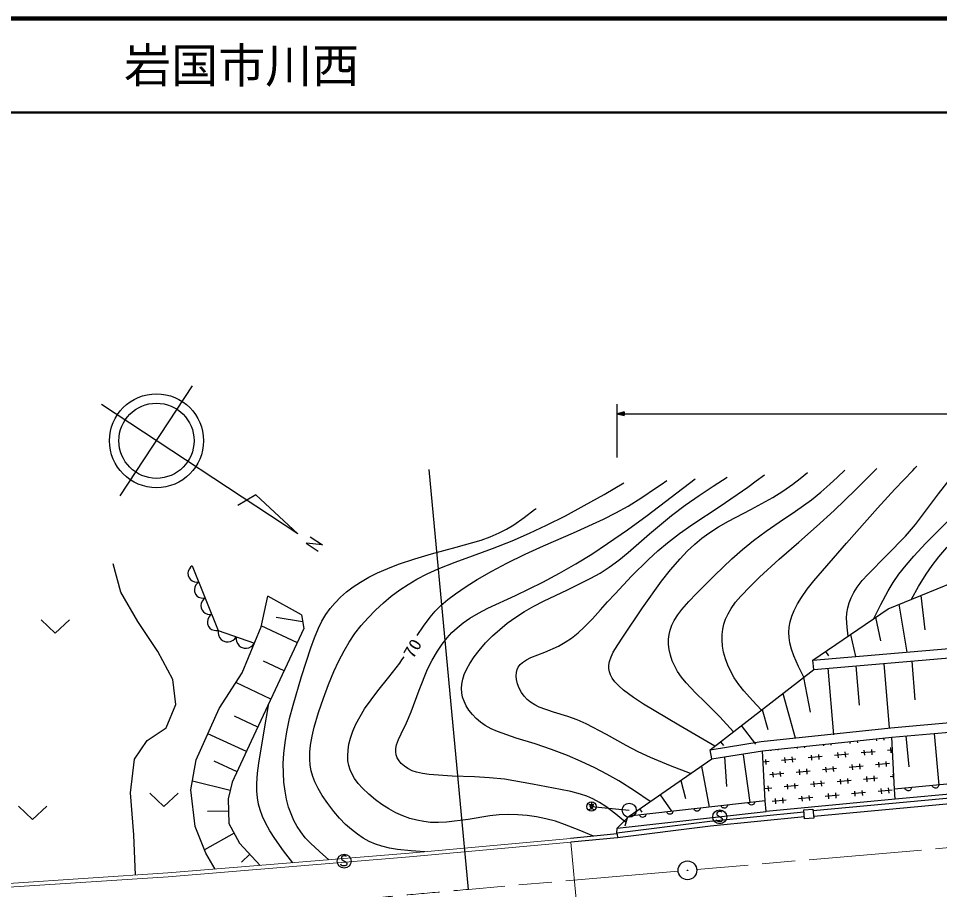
# Model space of a CAD drawing. Units: millimetres, scale not verified. Extents: x 40000 to 680000, y 20000 to 380000.
# Drawn here: x 393770 to 491784, y 287305 to 380000 of the extents above; entities that cross this region are included whole.
import ezdxf
from ezdxf.enums import TextEntityAlignment as Align

# ---------------------------------------------------------------- set-up
doc = ezdxf.new("R2010")
doc.units = ezdxf.units.MM
doc.header["$LTSCALE"] = 1000
doc.linetypes.add('CHAIN', pattern=[18.5, 12, -1.5, 3.5, -1.5])
for name, color, linetype, lineweight in [('M-BGD', 7, 'Continuous', 25), ('M-BMK', 2, 'CHAIN', 13), ('M-STR', 1, 'Continuous', 13), ('M-TTL', 2, 'Continuous', 140), ('M-TTL-LINE', 7, 'Continuous', 50)]:
    doc.layers.add(name, color=color, linetype=linetype, lineweight=lineweight)
doc.layers.add('M-TTL-TXT', color=7, linetype='Continuous')
doc.styles.add('ＭＳ ゴシック', font='')
doc.styles.get('ＭＳ ゴシック').set_extended_font_data('MS Gothic')

# ---------------------------------------------------------------- blocks, each defined once
blk = doc.blocks.new('BUHIN60')
at = {"color": 7, "linetype": 'Continuous', "lineweight": 25}
blk.add_lwpolyline([(-102, -335), (-171, -284), (-224, -224), (-278, -138), (-296, -52), (-295, 33), (-264, 137), (-216, 209), (-154, 270), (-60, 313), (18, 333), (102, 335)], dxfattribs=at)
blk = doc.blocks.new('BUHIN61')
at = {"color": 7, "linetype": 'Continuous', "lineweight": 25}
blk.add_lwpolyline([(-108, -333), (-176, -281), (-228, -221), (-281, -134), (-297, -47), (-295, 38), (-261, 142), (-213, 212), (-149, 273), (-55, 314), (23, 333), (108, 333)], dxfattribs=at)
blk = doc.blocks.new('BUHIN76')
at = {"color": 7, "linetype": 'Continuous', "lineweight": 25}
blk.add_lwpolyline([(926, -25), (863, 190), (756, 373), (581, 582), (380, 699), (165, 774), (-122, 782), (-342, 718), (-549, 613), (-735, 414), (-846, 236), (-926, 25)], dxfattribs=at)
blk = doc.blocks.new('BUHIN77')
at = {"color": 7, "linetype": 'Continuous', "lineweight": 25}
blk.add_lwpolyline([(695, 750), (470, 853), (241, 899), (-60, 906), (-303, 824), (-522, 700), (-738, 467), (-845, 239), (-907, -9), (-878, -308), (-812, -530), (-695, -750)], dxfattribs=at)
blk = doc.blocks.new('BUHIN82')
at = {"color": 7, "linetype": 'Continuous', "lineweight": 25}
for points in [[(0, 0), (-470, -614), (-126, -763)], [(-61, -141), (-159, -697), (-400, -593)], [(-91, -210), (-174, -660), (-363, -578)], [(-121, -280), (-188, -623), (-326, -564)], [(-151, -349), (-203, -586), (-289, -549)]]:
    blk.add_lwpolyline(points, close=True, dxfattribs=at)
for points in [[(-31, -71), (-144, -734), (-437, -608), (-31, -72)], [(-235, -542), (-182, -420), (-218, -549), (-252, -535), (-182, -420)]]:
    blk.add_lwpolyline(points, dxfattribs=at)
blk = doc.blocks.new('BUHIN86')
at = {"color": 7, "linetype": 'Continuous', "lineweight": 25}
blk.add_lwpolyline([(351, -406), (409, -386), (456, -344), (501, -278), (547, -172), (562, -72), (543, 26), (486, 104), (409, 142), (356, 161), (275, 163), (216, 131), (-163, -150), (-243, -165), (-341, -155), (-420, -112), (-475, -60), (-516, 15), (-501, 135), (-433, 294), (-393, 358), (-333, 410), (-258, 443), (-158, 457)], dxfattribs=at)
blk.add_circle((0, 0), 746, dxfattribs=at)
blk = doc.blocks.new('BUHIN90')
at = {"color": 7, "linetype": 'Continuous', "lineweight": 25}
blk.add_circle((0, 0), 746, dxfattribs=at)
blk = doc.blocks.new('BUHIN93')
at = {"color": 7, "linetype": 'Continuous', "lineweight": 25}
blk.add_lwpolyline([(1250, 1093), (-647, 280), (58, -1660)], dxfattribs=at)
blk = doc.blocks.new('BUHIN85')
at = {"color": 7, "linetype": 'Continuous', "lineweight": 25}
for radius in [995, 30]:
    blk.add_circle((0, 0), radius, dxfattribs=at)

msp = doc.modelspace()

# ---------------------------------------------------------------- linework, layer by layer
at = {"layer": 'M-BGD'}
for p, q in [((404613, 329215), (412305, 340911)), ((423496, 325173), (402612, 338909)), ((457484, 333274), (457484, 338940)), ((457484, 337940), (559980, 337940)), ((441656, 287330), (437484, 332003)), ((419033, 329305), (417099, 328184)), ((423496, 325173), (419033, 329305)), ((424823, 324823), (426112, 323975)), ((426112, 323975), (424379, 324156)), ((424379, 324156), (425678, 323312)), ((404649, 318947), (403863, 321963)), ((412255, 321753), (415016, 314873)), ((486301, 317192), (493263, 320004)), ((406492, 315825), (404649, 318947)), ((489782, 318598), (490208, 314939)), ((419586, 315258), (420300, 318520)), ((423876, 316543), (420300, 318520)), ((487462, 317661), (488305, 312576)), ((478315, 311718), (486301, 317192)), ((408595, 312654), (406492, 315825)), ((424013, 315806), (421198, 316273)), ((423876, 316543), (424150, 315069)), ((484970, 316280), (485504, 313782)), ((415016, 314873), (418873, 313515)), ((417586, 310373), (419586, 315258)), ((424150, 315069), (418534, 303081)), ((423448, 313570), (419611, 315368)), ((478315, 311718), (522966, 315556)), ((478400, 310721), (523033, 314558)), ((482308, 314455), (482836, 312106)), ((410194, 309667), (408595, 312654)), ((478400, 310721), (478315, 311718)), ((479646, 312630), (479956, 312178)), ((422044, 310573), (419841, 311605)), ((467379, 302189), (478400, 310721)), ((479888, 310849), (480495, 303784)), ((482864, 311105), (483223, 306929)), ((485839, 311361), (486428, 304505)), ((488815, 311617), (489168, 307509)), ((415128, 306559), (417586, 310373)), ((477298, 309868), (477997, 306165)), ((410509, 307008), (410194, 309667)), ((420640, 307577), (416910, 309324)), ((475094, 308162), (476406, 303438)), ((409506, 304503), (410509, 307008)), ((486607, 304527), (522766, 307676)), ((412692, 301098), (415128, 306559)), ((472890, 306455), (473500, 304349)), ((486703, 303532), (522833, 306678)), ((419236, 304580), (416759, 305740)), ((407467, 303177), (409506, 304503)), ((418032, 301997), (413939, 303893)), ((470685, 304749), (472212, 302777)), ((472808, 303054), (486607, 304527)), ((491219, 303925), (491698, 298426)), ((406111, 301186), (407467, 303177)), ((418534, 303081), (416526, 298745)), ((467379, 302189), (472808, 303054)), ((468481, 303042), (468786, 302648)), ((472940, 302063), (486703, 303532)), ((472940, 302063), (486703, 303532)), ((482288, 302865), (482270, 303059)), ((483015, 303138), (483035, 302935)), ((485104, 303131), (485082, 303359)), ((485828, 303438), (485850, 303201)), ((486988, 297976), (486703, 303532)), ((488209, 303663), (488497, 300348)), ((467536, 301201), (467379, 302189)), ((467536, 301201), (472940, 302063)), ((473225, 296758), (472940, 302063)), ((473840, 302067), (473832, 302158)), ((474577, 302238), (474587, 302138)), ((476656, 302333), (476644, 302458)), ((477390, 302538), (477403, 302404)), ((479472, 302599), (479457, 302758)), ((480203, 302838), (480219, 302670)), ((481707, 301954), (481759, 301394)), ((484922, 301979), (483429, 301838)), ((483829, 301590), (483776, 302150)), ((484523, 302220), (484575, 301660)), ((486780, 302155), (486244, 302104)), ((486645, 301856), (486592, 302416)), ((405712, 297582), (406111, 301186)), ((412104, 297923), (412692, 301098)), ((417028, 299829), (414590, 300958)), ((458745, 295124), (467536, 301201)), ((468887, 301417), (469123, 298258)), ((470903, 301656), (471591, 296574)), ((473658, 300916), (473015, 300855)), ((473259, 301157), (473312, 300597)), ((476474, 301182), (474981, 301041)), ((475381, 300792), (475328, 301352)), ((476075, 301423), (476128, 300863)), ((479290, 301448), (477797, 301307)), ((478197, 301058), (478144, 301618)), ((478891, 301689), (478944, 301129)), ((482106, 301713), (480613, 301572)), ((481013, 301324), (480960, 301884)), ((486063, 300945), (486116, 300385)), ((466437, 300442), (467261, 296085)), ((476922, 299517), (476869, 300077)), ((477616, 300148), (477669, 299588)), ((480831, 300173), (479338, 300032)), ((479738, 299783), (479685, 300343)), ((480432, 300414), (480484, 299854)), ((483647, 300438), (482154, 300297)), ((482554, 300049), (482501, 300609)), ((483247, 300679), (483300, 300119)), ((486463, 300704), (484969, 300563)), ((485370, 300315), (485317, 300875)), ((507369, 299926), (486988, 297976)), ((475199, 299641), (473706, 299500)), ((474106, 299251), (474053, 299811)), ((474800, 299882), (474853, 299322)), ((478015, 299907), (476522, 299766)), ((481279, 298508), (481226, 299068)), ((481972, 299139), (482025, 298579)), ((485188, 299163), (483694, 299022)), ((484095, 298774), (484042, 299334)), ((484788, 299404), (484841, 298844)), ((486937, 299329), (486510, 299288)), ((486910, 299040), (486858, 299600)), ((416306, 297855), (412276, 298850)), ((416526, 298745), (416087, 296966)), ((464239, 298922), (464739, 296997)), ((473924, 298100), (473190, 298031)), ((473525, 298341), (473578, 297781)), ((476740, 298366), (475247, 298225)), ((475647, 297976), (475594, 298536)), ((476341, 298607), (476393, 298047)), ((479556, 298632), (478063, 298491)), ((508273, 298500), (478351, 295673)), ((478463, 298242), (478410, 298802)), ((479157, 298873), (479209, 298313)), ((482372, 298898), (480878, 298757)), ((485635, 297499), (485583, 298059)), ((486329, 298129), (486382, 297569)), ((487072, 296916), (486988, 297976)), ((507768, 298864), (487072, 296916)), ((406052, 293124), (405712, 297582)), ((412581, 294002), (412104, 297923)), ((462041, 297403), (463264, 295634)), ((474372, 296436), (474319, 296996)), ((475066, 297066), (475118, 296506)), ((478281, 297091), (476788, 296950)), ((477188, 296701), (477135, 297261)), ((477881, 297332), (477934, 296772)), ((508330, 297903), (478407, 295075)), ((481097, 297357), (479603, 297216)), ((480004, 296967), (479951, 297527)), ((480697, 297598), (480750, 297038)), ((483913, 297623), (482419, 297482)), ((482819, 297233), (482767, 297793)), ((483513, 297864), (483566, 297304)), ((486729, 297888), (485235, 297747)), ((416087, 296966), (416145, 294327)), ((454481, 296349), (455013, 296349)), ((454748, 296537), (454748, 296212)), ((454748, 296134), (458766, 295750)), ((473225, 296758), (458745, 295124)), ((473339, 295620), (473225, 296758)), ((487072, 296916), (473339, 295620)), ((475465, 296825), (473972, 296684)), ((416116, 295646), (413881, 295597)), ((457482, 293835), (473339, 295620)), ((457482, 293835), (458745, 295124)), ((458566, 295028), (458299, 294064)), ((459843, 295884), (460088, 295530)), ((477350, 295547), (467355, 294559)), ((477399, 295049), (467404, 294061)), ((477335, 295788), (478311, 295877)), ((477423, 294816), (477335, 295788)), ((478311, 295877), (478399, 294904)), ((416145, 294327), (417294, 292253)), ((467342, 294557), (457459, 293317)), ((467404, 294061), (457521, 292821)), ((478399, 294904), (477423, 294816)), ((406232, 288845), (406052, 293124)), ((413698, 291168), (412581, 294002)), ((416719, 293290), (413553, 291537)), ((457484, 293219), (452505, 292747)), ((457459, 293317), (457482, 293835)), ((457484, 293219), (457521, 292821)), ((417294, 292253), (419509, 289880)), ((457521, 292821), (452543, 292349)), ((414719, 289487), (413698, 291168)), ((418401, 291067), (417501, 290226))]:
    msp.add_line(p, q, dxfattribs=at)
for points in [[(477326, 309891), (476762, 311043), (476266, 312191), (476028, 312880), (475855, 313565), (475773, 314115), (475751, 314671), (475793, 315223), (475897, 315780), (476076, 316387), (476319, 316997), (476672, 317699), (477094, 318401), (477710, 319283), (478395, 320159), (481896, 324177), (485180, 327897), (487016, 329907), (488931, 331913), (489147, 332135), (489370, 332364)], [(482056, 314283), (481944, 315239), (481894, 316176), (481920, 316727), (482006, 317271), (482157, 317815), (482366, 318342), (482665, 318920), (483028, 319488), (483551, 320175), (484136, 320842), (486188, 322871), (488170, 324914), (489212, 326161), (490188, 327422), (491668, 329404), (493197, 331351), (493753, 332002), (494322, 332648)], [(484788, 316156), (485519, 317639), (486303, 319097), (486854, 319995), (487460, 320868), (488218, 321841), (489032, 322787), (490339, 324176), (491702, 325536), (494015, 327832), (496278, 330163), (497584, 331535), (498885, 332910)], [(488807, 318205), (489554, 319553), (490351, 320866), (490998, 321798), (491699, 322703), (492545, 323687), (493438, 324634), (494591, 325756), (495797, 326844), (498228, 328892), (500681, 330880), (502123, 332032), (503565, 333179)], [(465296, 299653), (463143, 300481), (461019, 301363), (459717, 301966), (458443, 302623), (456338, 303797), (454190, 304927), (453236, 305355), (452242, 305734), (450694, 306195), (449173, 306711), (448702, 306947), (448254, 307239), (447911, 307531), (447591, 307883), (447306, 308292), (447064, 308750), (446887, 309207), (446773, 309666), (446734, 310053), (446755, 310419), (446827, 310710), (446956, 310978), (447159, 311244), (447417, 311481), (447824, 311752), (448304, 311995), (449772, 312567), (451227, 313199), (451947, 313613), (452619, 314067), (453324, 314623), (453984, 315220), (454868, 316130), (455705, 317077), (456442, 317937), (457251, 318785), (459013, 320637), (460810, 322439), (461800, 323346), (462829, 324208), (464105, 325179), (465420, 326104), (468428, 328095), (471399, 330133), (472286, 330781), (473168, 331434)], [(467872, 302570), (464030, 304794), (460287, 307030), (459226, 307742), (458147, 308540), (457653, 308972), (457224, 309426), (456960, 309784), (456759, 310154), (456647, 310478), (456595, 310811), (456604, 311187), (456674, 311572), (456837, 312066), (457068, 312566), (457534, 313362), (458069, 314155), (460181, 317271), (462192, 320134), (463157, 321342), (464171, 322515), (464937, 323317), (465742, 324073), (466474, 324680), (467243, 325240), (468256, 325887), (469314, 326491), (471689, 327734), (474045, 329035), (475120, 329712), (476161, 330439), (476958, 331055), (477731, 331696)], [(469853, 304106), (468385, 305686), (466854, 307245), (465813, 308254), (464814, 309307), (464335, 309897), (463906, 310521), (463597, 311070), (463335, 311662), (463147, 312235), (463014, 312834), (462949, 313387), (462945, 313936), (462999, 314433), (463115, 314924), (463305, 315443), (463552, 315945), (463918, 316531), (464349, 317105), (465111, 317971), (465932, 318812), (467828, 320711), (469692, 322494), (470819, 323493), (471990, 324451), (473328, 325440), (474726, 326398), (476457, 327565), (478156, 328783), (479158, 329583), (480119, 330427), (480916, 331170), (481703, 331924)], [(472830, 306410), (471865, 307409), (470945, 308448), (470419, 309127), (469938, 309846), (469569, 310504), (469249, 311200), (469002, 311874), (468810, 312575), (468692, 313221), (468635, 313867), (468640, 314446), (468706, 315023), (468831, 315563), (469014, 316086), (469285, 316662), (469614, 317219), (470085, 317879), (470620, 318522), (471613, 319567), (472641, 320562), (474728, 322460), (476820, 324282), (478699, 325932), (480557, 327643), (482838, 329855), (485105, 332119)], [(437011, 291330), (435557, 291424), (434115, 291578), (433260, 291725), (432427, 291930), (431758, 292152), (431102, 292435), (430462, 292781), (429839, 293187), (429195, 293682), (428575, 294236), (427931, 294897), (427320, 295610), (426683, 296453), (426098, 297328), (425672, 298046), (425305, 298781), (425085, 299341), (424920, 299925), (424814, 300552), (424768, 301186), (424781, 301927), (424854, 302675), (425018, 303620), (425247, 304577), (425704, 306134), (426218, 307675), (426748, 309115), (427327, 310520), (427845, 311629), (428417, 312711), (428973, 313640), (429581, 314537), (430255, 315400), (430979, 316229), (431765, 317041), (432599, 317815), (433448, 318523), (434339, 319187), (435230, 319778), (436153, 320318), (437274, 320893), (438430, 321418), (440249, 322148), (442102, 322828), (444214, 323594), (446301, 324415), (448145, 325215), (449973, 326073), (451981, 327087), (453968, 328157), (456080, 329351), (458188, 330574)], [(458404, 294444), (457350, 295316), (456271, 296130), (455587, 296575), (454879, 296964), (454241, 297246), (453579, 297472), (452535, 297734), (451466, 297941), (448473, 298526), (445499, 299046), (443891, 299202), (442289, 299297), (439920, 299390), (437462, 299549), (436780, 299643), (436117, 299794), (435655, 299955), (435208, 300176), (434849, 300419), (434511, 300722), (434269, 301013), (434076, 301337), (433970, 301631), (433922, 301943), (433935, 302318), (434010, 302703), (434213, 303291), (434483, 303887), (435052, 305063), (435543, 306212), (436400, 308531), (437287, 310763), (437789, 311726), (438348, 312666), (438849, 313408), (439394, 314107), (439900, 314663), (440446, 315173), (441101, 315695), (441802, 316177), (442738, 316733), (443722, 317247), (446662, 318610), (449559, 320020), (451329, 320965), (453071, 321963), (454781, 323012), (456462, 324114), (458575, 325588), (460658, 327114), (463220, 329051), (465770, 331009)], [(436210, 314352), (436864, 315338), (437564, 316283), (438120, 316920), (438722, 317516), (439477, 318172), (440276, 318784), (441410, 319560), (442586, 320291), (444153, 321193), (445741, 322038), (447674, 322990), (449633, 323888), (452839, 325276), (456019, 326719), (457336, 327388), (458633, 328114), (460115, 329037), (461568, 330014), (462161, 330424), (462753, 330836)], [(460984, 296671), (459330, 297795), (457649, 298864), (456389, 299585), (455092, 300258), (453650, 300933), (452179, 301556), (450482, 302204), (448754, 302799), (446742, 303427), (444748, 304114), (444083, 304418), (443448, 304775), (442946, 305122), (442475, 305521), (442068, 305940), (441704, 306403), (441414, 306865), (441181, 307350), (441030, 307793), (440938, 308253), (440911, 308705), (440944, 309168), (441045, 309679), (441210, 310196), (441471, 310791), (441794, 311374), (442261, 312074), (442778, 312741), (443474, 313542), (444202, 314289), (444976, 314993), (445773, 315639), (446684, 316294), (447623, 316895), (448600, 317458), (449649, 317992), (452200, 319192), (454681, 320427), (455664, 320990), (456615, 321605), (457644, 322360), (458643, 323167), (460933, 325167), (463264, 327123), (464715, 328208), (466206, 329249), (467687, 330235), (469179, 331205)], [(426807, 290479), (425795, 291344), (424834, 292245), (424295, 292828), (423805, 293446), (423420, 294031), (423085, 294650), (422777, 295354), (422522, 296087), (422303, 296912), (422137, 297768), (422018, 298718), (421958, 299683), (421956, 300734), (422013, 301780), (422142, 302943), (422330, 304093), (422631, 305504), (422994, 306915), (423899, 309964), (424875, 313037), (425257, 314097), (425692, 315125), (426066, 315868), (426494, 316581), (426955, 317219), (427466, 317821), (428047, 318414), (428677, 318970), (429400, 319523), (430160, 320028), (431047, 320541), (431966, 321003), (433078, 321486), (434212, 321914), (435965, 322497), (437722, 323018), (440365, 323723), (443002, 324490), (443969, 324842), (444918, 325252), (445702, 325655), (446468, 326117), (447592, 326899), (448696, 327741), (448768, 327796), (448848, 327858)], [(454952, 292979), (453429, 293641), (451886, 294247), (450900, 294573), (449894, 294841), (448911, 295040), (447907, 295182), (446915, 295262), (445920, 295282), (444927, 295241), (443928, 295138), (441615, 294776), (439306, 294474), (438471, 294437), (437623, 294459), (436895, 294538), (436166, 294677), (435416, 294883), (434678, 295149), (433927, 295484), (433187, 295882), (432454, 296345), (431749, 296862), (431053, 297449), (430391, 298087), (429937, 298592), (429538, 299125), (429270, 299574), (429060, 300041), (428919, 300515), (428836, 301004), (428808, 301553), (428841, 302122), (428944, 302768), (429110, 303415), (429368, 304159), (429686, 304889), (430123, 305728), (430604, 306521), (431293, 307512), (432014, 308446), (433195, 309901), (434336, 311401), (434568, 311736), (434797, 312073)], [(422959, 290163), (421977, 291427), (421037, 292736), (420521, 293545), (420051, 294394), (419737, 295078), (419481, 295779), (419313, 296408), (419203, 297060), (419144, 297820), (419144, 298590), (419222, 299680), (419360, 300772), (419874, 303970), (420426, 307121)], [(454481, 295809), (454688, 295899), (454826, 296017), (454903, 296114), (454943, 296212), (454553, 296212), (454591, 296114), (454668, 296017), (454783, 295919), (455013, 295809)]]:
    msp.add_lwpolyline(points, dxfattribs=at)
for centre, radius in [((408460, 335063), 4999), ((408460, 335063), 4000), ((454748, 296134), 498)]:
    msp.add_circle(centre, radius, dxfattribs=at)
at = {"layer": 'M-BMK'}
for p, q in [((563574, 297915), (465957, 289440)), ((463965, 289267), (441656, 287330))]:
    msp.add_line(p, q, dxfattribs=at)
msp.add_arc((292833, 1880183), 1599790, 272.63037, 275.33777, dxfattribs=at)
at = {"layer": 'M-STR'}
for p, q in [((452507, 292747), (435344, 291178)), ((452543, 292349), (435380, 290780)), ((452543, 292349), (453576, 281403)), ((435348, 291178), (409664, 289073)), ((435380, 290780), (409693, 288674)), ((409664, 289073), (392713, 287948)), ((409693, 288674), (392738, 287549))]:
    msp.add_line(p, q, dxfattribs=at)
at = {"layer": 'M-TTL'}
msp.add_line((680000, 380000), (40000, 380000), dxfattribs=at)
at = {"layer": 'M-TTL-LINE'}
msp.add_line((40000, 370000), (680000, 370000), dxfattribs=at)

# ---------------------------------------------------------------- block references
at = {"layer": 'M-BGD', "rotation": 113.42058}
for name, p in [('BUHIN82', (457484, 337940)), ('BUHIN76', (412600, 320893)), ('BUHIN76', (413290, 319173)), ('BUHIN76', (413980, 317453)), ('BUHIN93', (397695, 315302)), ('BUHIN76', (414671, 315733)), ('BUHIN77', (415980, 314533)), ('BUHIN77', (417909, 313854)), ('BUHIN93', (409251, 296837)), ('BUHIN61', (488444, 298115)), ('BUHIN61', (491355, 298394)), ('BUHIN93', (395277, 295480)), ('BUHIN90', (458766, 295750)), ('BUHIN60', (465985, 295941)), ('BUHIN86', (468389, 295042)), ('BUHIN60', (468881, 296268)), ('BUHIN60', (471777, 296595)), ('BUHIN60', (460193, 295287)), ('BUHIN60', (463089, 295614)), ('BUHIN86', (428432, 290329)), ('BUHIN85', (464961, 289353))]:
    msp.add_blockref(name, p, dxfattribs=at)

# ---------------------------------------------------------------- texts
at = {"layer": 'M-BGD', "style": 'ＭＳ ゴシック', "width": 1.1}
msp.add_text('70', height=1320, rotation=59.2, dxfattribs=at).set_placement((436101, 311566), align=Align.BOTTOM_LEFT)
at = {"layer": 'M-TTL-TXT', "style": 'ＭＳ ゴシック'}
msp.add_text('岩国市川西', height=3666, dxfattribs=at).set_placement((405024, 375000), align=Align.MIDDLE_LEFT)

doc.saveas('drawing.dxf')
